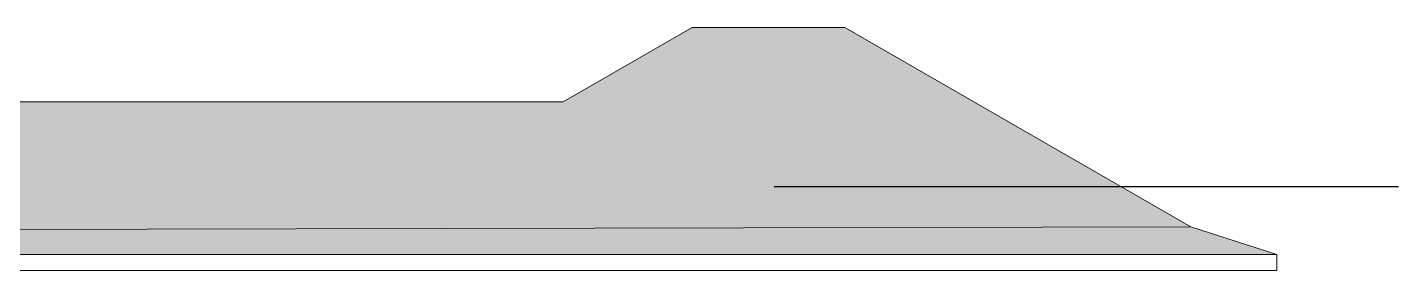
# Model space of a CAD drawing. Header units: metres. Extents: x -44 to 358, y -286 to 66.
# Drawn here: x 195.98 to 214.02, y 12.79 to 16 of the extents above; entities that cross this region are included whole.
import ezdxf

# ---------------------------------------------------------------- set-up
doc = ezdxf.new("R2010")
doc.units = ezdxf.units.M
doc.header["$LTSCALE"] = 0.3
doc.layers.add('EL1', color=150, linetype='Continuous', lineweight=13)
doc.layers.add('TEXTOS', color=4, linetype='Continuous')

msp = doc.modelspace()

# ---------------------------------------------------------------- hatches: boundary and pattern name
at = {"layer": 'EL1'}
h = msp.add_hatch(dxfattribs=at)
h.set_pattern_fill('AR-RSHKE', color=256, scale=0.0008)
h.set_pattern_definition([(0, (-85.7094, -28.18395), (0.51816, 0.24384), [0.12192, -0.1016, 0.14224, -0.06096, 0.18288, -0.08128]), (0, (-85.58747, -28.17379), (0.51816, 0.24384), [0.1016, -0.38608, 0.08128, -0.12192]), (0, (-85.34363, -28.19919), (0.51816, 0.24384), [0.06096, -0.62992]), (90, (-85.70939, -28.18395), (-0.17272, 0.24384), [0.23368, -0.74168]), (90, (-85.58747, -28.18395), (-0.17272, 0.24384), [0.2286, -0.74676]), (90, (-85.48587, -28.18395), (-0.17272, 0.24384), [0.21336, -0.762]), (90, (-85.34363, -28.19919), (-0.17272, 0.24384), [0.23368, -0.74168]), (90, (-85.28267, -28.19919), (-0.17272, 0.24384), [0.23368, -0.74168]), (90, (-85.09979, -28.18395), (-0.17272, 0.24384), [0.22352, -0.75184])])
h.paths.add_polyline_path([(206.7367453, 15.9985129), (204.7275663, 15.9985129), (203.031246, 15.0191419), (190.881246, 15.0191419), (187.93522, 13.318253), (186.968746, 13.0042266), (212.418746, 13.0042266), (211.2848964, 13.3726366)])

# ---------------------------------------------------------------- linework, layer by layer
for p, q in [((203.031246, 15.0191419), (204.7275663, 15.9985129)), ((206.7367453, 15.9985129), (204.7275663, 15.9985129)), ((206.7367453, 15.9985129), (211.2848964, 13.3726366)), ((190.881246, 15.0191419), (203.031246, 15.0191419)), ((187.93522, 13.318253), (211.2848964, 13.3726366)), ((211.2848964, 13.3726366), (212.418746, 13.0042266)), ((186.968746, 13.0042266), (212.418746, 13.0042266)), ((212.418746, 12.7939341), (212.418746, 13.0042266)), ((212.418746, 12.7939341), (186.968746, 12.7939341))]:
    msp.add_line(p, q, dxfattribs=at)
at = {"layer": 'TEXTOS'}
msp.add_line((205.8056921, 13.9042338, 0), (214.0201455, 13.9042338, 0.0000005), dxfattribs=at)

doc.saveas('drawing.dxf')
